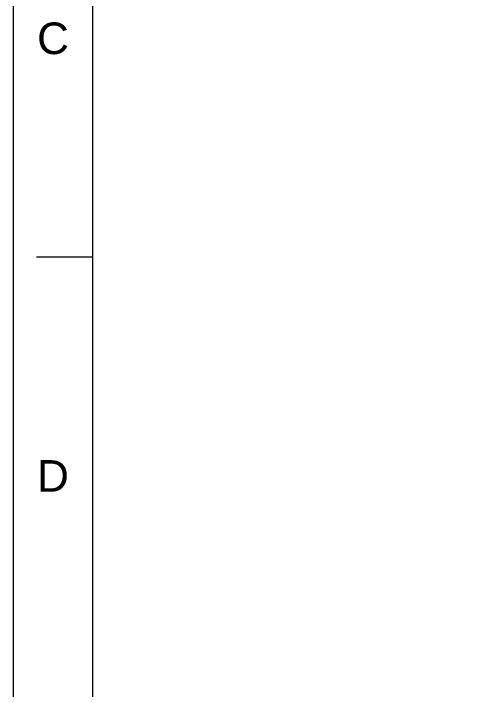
# Model space of a CAD drawing. Header units: millimetres. Extents: x 1991 to 2585, y -1131 to -711.
# Drawn here: x 1990.6 to 2073, y -1038 to -916.9 of the extents above; entities that cross this region are included whole.
import ezdxf

# ---------------------------------------------------------------- set-up
doc = ezdxf.new("R2010")
doc.units = ezdxf.units.MM
doc.header["$LTSCALE"] = 0.1
doc.layers.get('0').update_dxf_attribs({"lineweight": 13})
doc.layers.add('DIM', color=3, linetype='Continuous', lineweight=9)
doc.styles.get("Standard").update_dxf_attribs({"font": 'arial.ttf'})

msp = doc.modelspace()

# ---------------------------------------------------------------- linework, layer by layer
for p, q in [((2004.744, -725.536), (2004.744, -1117.253)), ((2004.744, -960.566), (1994.744, -960.566))]:
    msp.add_line(p, q)
at = {"layer": 'DIM', "color": 7}
msp.add_lwpolyline([(1990.602, -711.394), (2584.542, -711.394), (2584.542, -1131.394), (1990.602, -1131.394)], close=True, dxfattribs=at)

# ---------------------------------------------------------------- texts
at = {"char_height": 5.657, "attachment_point": 5}
for s, insert in [('C', (1997.673, -921.394)), ('D', (1997.673, -999.738))]:
    msp.add_mtext_dynamic_manual_height_columns(s, width=10, gutter_width=12.5, heights=[0], dxfattribs=dict(at, insert=insert))

doc.saveas('drawing.dxf')
